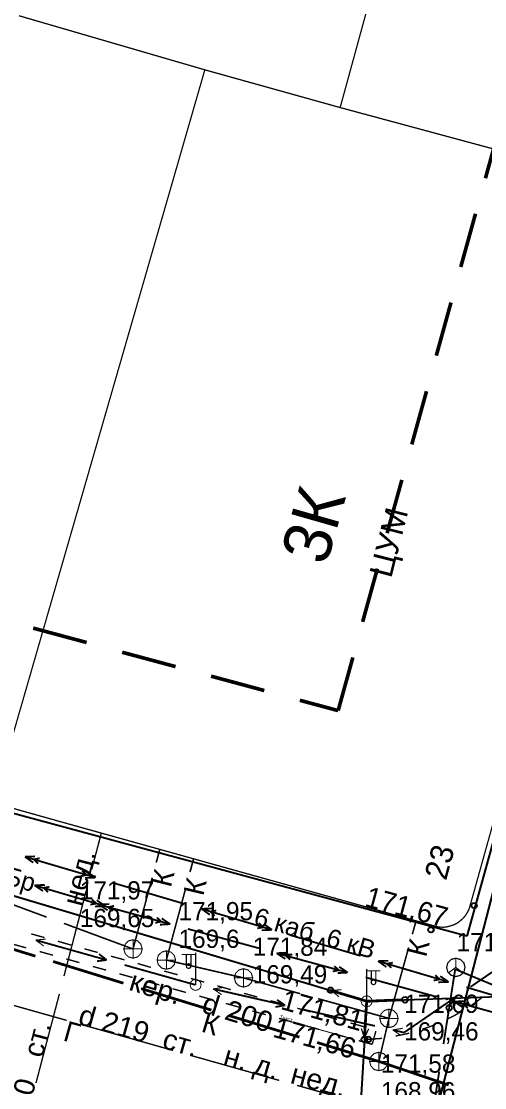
# Model space of a CAD drawing. Extents: x -2634 to -2115, y -2142 to -1393.
# Drawn here: x -2491.4 to -2466.2, y -1716 to -1658.1 of the extents above; entities that cross this region are included whole.
import ezdxf

# ---------------------------------------------------------------- set-up
doc = ezdxf.new("R2010")
doc.units = 0
doc.header["$MEASUREMENT"] = 0
for name, color, linetype in [('500_Дополн-Бордюры__п', 7, 'Continuous'), ('500_Дороги-Проезжие_ч', 7, 'Continuous'), ('500_Линии_-Линии_связ', 7, 'Continuous'), ('500_Линии_-ЛЭП_провод', 7, 'Continuous'), ('500_Линии_-Смотровые_', 7, 'Continuous'), ('500_Линии_-Фонари_час', 7, 'Continuous'), ('500_Линии_-Электрокаб', 7, 'Continuous'), ('500_Объект-Опоры', 7, 'Continuous'), ('500_Рельеф-Высотные_о', 7, 'Continuous'), ('500_Строен-Здания', 7, 'Continuous'), ('500_Трубоп-Водопровод', 7, 'Continuous'), ('500_Трубоп-Газопровод', 7, 'Continuous'), ('500_Трубоп-Канализаци', 7, 'Continuous'), ('500_Трубоп-Смотровые_', 7, 'Continuous'), ('Красные_ли-Красные_ли', 7, 'Continuous'), ('Красные_ли-Линии_регу', 7, 'Continuous')]:
    doc.layers.add(name, color=color, linetype=linetype)
doc.styles.add('TARIAL', font='Arial')

msp = doc.modelspace()

# ---------------------------------------------------------------- linework, layer by layer
at = {"layer": '500_Дополн-Бордюры__п', "color": 1, "const_width": 0.075}
for points in [[(-2490.1, -1707.87), (-2490.82, -1707.67)], [(-2491.09, -1708.43), (-2491.81, -1708.23)], [(-2488.65, -1708.28), (-2489.37, -1708.07)], [(-2489.64, -1708.83), (-2490.36, -1708.63)], [(-2487.21, -1708.68), (-2487.93, -1708.48)], [(-2485.76, -1709.08), (-2486.49, -1708.88)], [(-2488.2, -1709.23), (-2488.92, -1709.03)], [(-2486.75, -1709.64), (-2487.47, -1709.44)], [(-2484.32, -1709.49), (-2485.04, -1709.28)], [(-2485.31, -1710.04), (-2486.03, -1709.84)], [(-2482.87, -1709.89), (-2483.6, -1709.69)], [(-2481.43, -1710.29), (-2482.15, -1710.09)], [(-2483.86, -1710.44), (-2484.58, -1710.24)], [(-2482.42, -1710.85), (-2483.14, -1710.65)], [(-2479.98, -1710.7), (-2480.71, -1710.49)], [(-2480.97, -1711.25), (-2481.69, -1711.05)], [(-2478.54, -1711.1), (-2479.26, -1710.9)], [(-2466.65, -1711.37), (-2466.28, -1711.09)], [(-2479.53, -1711.65), (-2480.25, -1711.45)], [(-2477.09, -1711.5), (-2477.82, -1711.3)], [(-2475.65, -1711.91), (-2476.37, -1711.71)], [(-2466.89, -1711.53), (-2466.65, -1711.37)], [(-2478.08, -1712.06), (-2478.81, -1711.86)], [(-2476.64, -1712.46), (-2477.36, -1712.26)], [(-2474.21, -1712.31), (-2474.93, -1712.11)], [(-2468.19, -1712.28), (-2467.84, -1712.11)], [(-2467.84, -1712.11), (-2467.53, -1711.93)], [(-2475.19, -1712.86), (-2475.92, -1712.66)], [(-2472.76, -1712.71), (-2473.48, -1712.51)], [(-2472.3, -1713.67), (-2472.1, -1712.95)], [(-2469.58, -1712.85), (-2469.11, -1712.69)], [(-2469.11, -1712.69), (-2468.87, -1712.59)], [(-2473.75, -1713.27), (-2474.47, -1713.07)], [(-2472.3, -1713.67), (-2473.03, -1713.47)], [(-2472.51, -1713.4), (-2471.82, -1713.35)], [(-2471.82, -1713.35), (-2471.77, -1713.34)], [(-2471.03, -1713.22), (-2470.44, -1713.1)], [(-2470.44, -1713.1), (-2470.29, -1713.06)]]:
    msp.add_lwpolyline(points, dxfattribs=at)
at = {"layer": '500_Линии_-Линии_связ', "color": 6}
for points in [[(-2510.79, -1699.92), (-2472.6, -1711.33)], [(-2474.22, -1738.23), (-2464.34, -1700.01)], [(-2472.6, -1711.33), (-2437.24, -1710.07)], [(-2472.6, -1711.33), (-2474.22, -1738.23)]]:
    msp.add_lwpolyline(points, dxfattribs=at)
at = {"layer": '500_Линии_-Линии_связ', "color": 0}
for points, const_width in [([(-2468.43, -1713.66), (-2467.81, -1709.71)], 0.1), ([(-2467.79, -1709.59), (-2467.91, -1710.33)], 0.1), ([(-2467.79, -1709.59), (-2464.1, -1711.13)], 0.1), ([(-2472.65, -1711.31), (-2474.57, -1710.74)], 0.15), ([(-2472.6, -1711.33), (-2470.6, -1711.25)], 0.15), ([(-2472.6, -1711.33), (-2472.72, -1713.32)], 0.15), ([(-2469.28, -1719.1), (-2468.66, -1715.15)], 0.1)]:
    msp.add_lwpolyline(points, dxfattribs=dict(at, const_width=const_width))
for points in [[(-2474.61, -1710.88), (-2474.68, -1710.84), (-2474.71, -1710.77), (-2474.71, -1710.7), (-2474.67, -1710.63), (-2474.6, -1710.59), (-2474.52, -1710.59), (-2474.46, -1710.64), (-2474.42, -1710.7), (-2474.42, -1710.78), (-2474.46, -1710.85), (-2474.53, -1710.88)], [(-2470.52, -1711.09), (-2470.45, -1711.11), (-2470.39, -1711.17), (-2470.37, -1711.25), (-2470.38, -1711.33), (-2470.44, -1711.39), (-2470.51, -1711.41), (-2470.59, -1711.39), (-2470.64, -1711.34), (-2470.67, -1711.26), (-2470.65, -1711.17), (-2470.6, -1711.11)], [(-2472.57, -1713.42), (-2472.59, -1713.49), (-2472.66, -1713.54), (-2472.74, -1713.56), (-2472.82, -1713.53), (-2472.87, -1713.48), (-2472.89, -1713.4), (-2472.86, -1713.33), (-2472.8, -1713.27), (-2472.72, -1713.26), (-2472.64, -1713.28), (-2472.58, -1713.34)]]:
    msp.add_lwpolyline(points, close=True, dxfattribs=at)
at = {"layer": '500_Линии_-Линии_связ', "color": 0, "const_width": 0.1}
msp.add_lwpolyline([(-2468.27, -1711.66), (-2468.24, -1711.59), (-2468.17, -1711.55), (-2468.1, -1711.54), (-2468.02, -1711.57), (-2467.98, -1711.63), (-2467.97, -1711.71), (-2468, -1711.78), (-2468.06, -1711.83), (-2468.14, -1711.84), (-2468.21, -1711.8), (-2468.26, -1711.74)], close=True, dxfattribs=at)
at = {"layer": '500_Линии_-ЛЭП_провод', "color": 253}
msp.add_line((-2510.79, -1699.92), (-2472.6, -1711.33), dxfattribs=at)
at = {"layer": '500_Линии_-ЛЭП_провод', "color": 253, "const_width": 0.07}
for points in [[(-2464.34, -1700.01), (-2474.22, -1738.23)], [(-2472.6, -1711.33), (-2474.22, -1738.23)]]:
    msp.add_lwpolyline(points, dxfattribs=at)
at = {"layer": '500_Линии_-ЛЭП_провод', "color": 0}
for points, const_width in [([(-2473.98, -1710.7), (-2474.52, -1710.75)], 0.06), ([(-2472.6, -1711.33), (-2474.52, -1710.75)], 0.06), ([(-2474.1, -1711.09), (-2474.52, -1710.75)], 0.06), ([(-2472.6, -1711.33), (-2472.72, -1713.32)], 0.065), ([(-2472.89, -1712.81), (-2472.72, -1713.32)], 0.065), ([(-2472.49, -1712.83), (-2472.72, -1713.32)], 0.065)]:
    msp.add_lwpolyline(points, dxfattribs=dict(at, const_width=const_width))
at = {"layer": '500_Линии_-Смотровые_', "color": 0, "const_width": 0.07}
for points in [[(-2467.76, -1708.99), (-2467.51, -1709.06), (-2467.32, -1709.24), (-2467.26, -1709.49), (-2467.32, -1709.74), (-2467.51, -1709.92), (-2467.76, -1709.99), (-2468.01, -1709.92), (-2468.19, -1709.74), (-2468.26, -1709.49), (-2468.19, -1709.24), (-2468.01, -1709.06)], [(-2467.76, -1709.44), (-2467.76, -1709.44), (-2467.76, -1709.44), (-2467.76, -1709.44), (-2467.76, -1709.44), (-2467.76, -1709.44), (-2467.76, -1709.44), (-2467.76, -1709.44), (-2467.76, -1709.44), (-2467.76, -1709.44), (-2467.76, -1709.44), (-2467.76, -1709.44)]]:
    msp.add_lwpolyline(points, close=True, dxfattribs=at)
at = {"layer": '500_Линии_-Смотровые_', "color": 0, "const_width": 0.065}
for points in [[(-2468.16, -1709.79), (-2467.76, -1709.49)], [(-2467.76, -1708.99), (-2467.76, -1709.49)], [(-2467.76, -1709.49), (-2467.36, -1709.79)]]:
    msp.add_lwpolyline(points, dxfattribs=at)
at = {"layer": '500_Линии_-Фонари_час', "color": 0, "const_width": 0.065}
for points in [[(-2482.64, -1708.79), (-2481.89, -1708.79)], [(-2482.39, -1709.44), (-2482.39, -1708.79)], [(-2482.14, -1709.44), (-2482.14, -1708.79)], [(-2481.89, -1710.44), (-2481.89, -1708.69)], [(-2482.39, -1709.42), (-2482.39, -1709.29)], [(-2482.39, -1709.42), (-2482.39, -1709.29)], [(-2482.14, -1709.42), (-2482.14, -1709.29)], [(-2482.14, -1709.39), (-2482.14, -1709.39)], [(-2472.6, -1711.33), (-2472.6, -1709.58)], [(-2471.85, -1709.68), (-2472.6, -1709.68)], [(-2472.35, -1710.33), (-2472.35, -1709.68)], [(-2472.1, -1710.33), (-2472.1, -1709.68)], [(-2472.35, -1710.3), (-2472.35, -1710.18)], [(-2472.35, -1710.28), (-2472.35, -1710.28)], [(-2472.1, -1710.3), (-2472.1, -1710.18)], [(-2472.1, -1710.3), (-2472.1, -1710.18)]]:
    msp.add_lwpolyline(points, dxfattribs=at)
at = {"layer": '500_Линии_-Фонари_час', "color": 0, "const_width": 0.07}
for points in [[(-2482.39, -1709.42), (-2482.38, -1709.35), (-2482.33, -1709.31), (-2482.27, -1709.29), (-2482.21, -1709.31), (-2482.16, -1709.35), (-2482.14, -1709.42), (-2482.16, -1709.48), (-2482.21, -1709.53), (-2482.27, -1709.54), (-2482.33, -1709.53), (-2482.38, -1709.48)], [(-2472.35, -1710.3), (-2472.34, -1710.24), (-2472.29, -1710.19), (-2472.23, -1710.18), (-2472.17, -1710.19), (-2472.12, -1710.24), (-2472.1, -1710.3), (-2472.12, -1710.36), (-2472.17, -1710.41), (-2472.23, -1710.43), (-2472.29, -1710.41), (-2472.34, -1710.36)]]:
    msp.add_lwpolyline(points, close=True, dxfattribs=at)
at = {"layer": '500_Линии_-Электрокаб', "color": 12, "const_width": 0.1}
for points in [[(-2491.16, -1703.48), (-2490.61, -1703.46)], [(-2491.16, -1703.48), (-2487.33, -1704.61)], [(-2491.16, -1703.48), (-2490.71, -1703.8)], [(-2490.68, -1703.62), (-2490.44, -1703.85)], [(-2490.67, -1703.62), (-2490.36, -1703.56)], [(-2488.05, -1704.24), (-2487.81, -1704.47)], [(-2487.78, -1704.3), (-2487.33, -1704.61)], [(-2488.13, -1704.53), (-2487.81, -1704.47)], [(-2487.89, -1704.63), (-2487.33, -1704.61)], [(-2486.37, -1704.9), (-2482.53, -1706.03)], [(-2490.64, -1705.03), (-2490.08, -1705.01)], [(-2490.64, -1705.03), (-2486.8, -1706.16)], [(-2490.64, -1705.03), (-2490.18, -1705.34)], [(-2490.15, -1705.17), (-2489.83, -1705.11)], [(-2490.15, -1705.17), (-2489.91, -1705.4)], [(-2487.61, -1706.08), (-2487.28, -1706.02)], [(-2487.53, -1705.79), (-2487.28, -1706.02)], [(-2487.26, -1705.84), (-2486.8, -1706.16)], [(-2487.13, -1706.08), (-2486.58, -1706.05)], [(-2487.36, -1706.18), (-2486.8, -1706.16)], [(-2487.13, -1706.08), (-2483.27, -1707.14)], [(-2487.13, -1706.08), (-2486.67, -1706.39)], [(-2486.64, -1706.22), (-2486.32, -1706.15)], [(-2486.64, -1706.22), (-2486.4, -1706.44)], [(-2481.57, -1706.31), (-2481.02, -1706.29)], [(-2481.57, -1706.31), (-2477.74, -1707.45)], [(-2481.57, -1706.31), (-2481.12, -1706.63)], [(-2481.09, -1706.46), (-2480.85, -1706.69)], [(-2481.08, -1706.46), (-2480.77, -1706.4)], [(-2484.08, -1707.07), (-2483.76, -1707)], [(-2484, -1706.78), (-2483.76, -1707)], [(-2483.83, -1707.17), (-2483.27, -1707.14)], [(-2483.73, -1706.83), (-2483.27, -1707.14)], [(-2478.46, -1707.08), (-2478.22, -1707.31)], [(-2478.19, -1707.13), (-2477.74, -1707.45)], [(-2482.31, -1707.4), (-2478.45, -1708.45)], [(-2478.54, -1707.37), (-2478.22, -1707.31)], [(-2478.3, -1707.47), (-2477.74, -1707.45)], [(-2476.78, -1707.73), (-2472.94, -1708.86)], [(-2477.49, -1708.72), (-2476.93, -1708.69)], [(-2477.49, -1708.72), (-2473.63, -1709.77)], [(-2477.49, -1708.72), (-2477.02, -1709.03)], [(-2477, -1708.85), (-2476.75, -1709.07)], [(-2476.99, -1708.85), (-2476.68, -1708.78)], [(-2474.36, -1709.42), (-2474.11, -1709.64)], [(-2474.09, -1709.46), (-2473.63, -1709.77)], [(-2471.98, -1709.15), (-2471.43, -1709.13)], [(-2471.98, -1709.15), (-2468.15, -1710.28)], [(-2471.98, -1709.15), (-2471.53, -1709.47)], [(-2471.5, -1709.29), (-2471.26, -1709.52)], [(-2471.49, -1709.29), (-2471.18, -1709.23)], [(-2474.44, -1709.71), (-2474.11, -1709.64)], [(-2474.18, -1709.8), (-2473.63, -1709.77)], [(-2472.66, -1710.03), (-2468.8, -1711.09)], [(-2468.87, -1709.91), (-2468.63, -1710.14)], [(-2468.6, -1709.97), (-2468.15, -1710.28)], [(-2468.96, -1710.2), (-2468.63, -1710.14)], [(-2468.71, -1710.3), (-2468.15, -1710.28)], [(-2467.19, -1710.57), (-2463.35, -1711.7)], [(-2467.84, -1711.35), (-2467.28, -1711.32)], [(-2467.84, -1711.35), (-2463.98, -1712.41)], [(-2467.84, -1711.35), (-2467.38, -1711.66)], [(-2467.35, -1711.49), (-2467.03, -1711.42)], [(-2467.35, -1711.49), (-2467.11, -1711.71)]]:
    msp.add_lwpolyline(points, dxfattribs=at)
at = {"layer": '500_Линии_-Электрокаб', "color": 1}
for points, const_width in [([(-2486.17, -1706.35), (-2486.64, -1706.21)], 0.06), ([(-2490.57, -1708.01), (-2486.72, -1709.09)], 0.1), ([(-2490.57, -1708.01), (-2490.03, -1707.95)], 0.06), ([(-2490.57, -1708.01), (-2490.14, -1708.33)], 0.06), ([(-2466.96, -1710.55), (-2463.66, -1708.29)], 0.1), ([(-2487.14, -1708.76), (-2486.72, -1709.09)], 0.1), ([(-2487.25, -1709.15), (-2486.72, -1709.09)], 0.1), ([(-2485.75, -1709.36), (-2481.9, -1710.44)], 0.1), ([(-2480.93, -1710.66), (-2477.03, -1711.55)], 0.1), ([(-2480.93, -1710.66), (-2480.4, -1710.58)], 0.06), ([(-2480.93, -1710.66), (-2480.48, -1710.97)], 0.06), ([(-2477.47, -1711.25), (-2477.03, -1711.55)], 0.1), ([(-2470.57, -1713.03), (-2467.79, -1711.12)], 0.1), ([(-2468.31, -1711.23), (-2467.79, -1711.12)], 0.1), ([(-2468.09, -1711.56), (-2467.79, -1711.12)], 0.1), ([(-2477.56, -1711.64), (-2477.03, -1711.55)], 0.1), ([(-2476.05, -1711.78), (-2472.15, -1712.67)], 0.1), ([(-2471.18, -1712.89), (-2470.57, -1713.03)], 0.1), ([(-2471.18, -1712.89), (-2470.65, -1712.8)], 0.06), ([(-2471.18, -1712.89), (-2470.74, -1713.19)], 0.06)]:
    msp.add_lwpolyline(points, dxfattribs=dict(at, const_width=const_width))
at = {"layer": '500_Объект-Опоры', "color": 1, "const_width": 0.05}
for points in [[(-2481.89, -1710.14), (-2481.74, -1710.18), (-2481.63, -1710.29), (-2481.59, -1710.44), (-2481.63, -1710.59), (-2481.74, -1710.7), (-2481.89, -1710.74), (-2482.04, -1710.7), (-2482.15, -1710.59), (-2482.19, -1710.44), (-2482.15, -1710.29), (-2482.04, -1710.18)], [(-2472.6, -1711.03), (-2472.45, -1711.07), (-2472.34, -1711.18), (-2472.3, -1711.33), (-2472.34, -1711.48), (-2472.45, -1711.59), (-2472.6, -1711.63), (-2472.75, -1711.59), (-2472.86, -1711.48), (-2472.9, -1711.33), (-2472.86, -1711.18), (-2472.75, -1711.07)]]:
    msp.add_lwpolyline(points, close=True, dxfattribs=at)
at = {"layer": '500_Рельеф-Высотные_о', "color": 0}
for points in [[(-2466.76, -1705.98), (-2466.68, -1706), (-2466.63, -1706.06), (-2466.61, -1706.13), (-2466.63, -1706.21), (-2466.68, -1706.26), (-2466.76, -1706.28), (-2466.83, -1706.26), (-2466.89, -1706.21), (-2466.91, -1706.13), (-2466.89, -1706.06), (-2466.83, -1706)], [(-2469.11, -1707.3), (-2469.03, -1707.32), (-2468.98, -1707.37), (-2468.96, -1707.45), (-2468.98, -1707.52), (-2469.03, -1707.58), (-2469.11, -1707.6), (-2469.18, -1707.58), (-2469.24, -1707.52), (-2469.26, -1707.45), (-2469.24, -1707.37), (-2469.18, -1707.32)], [(-2472.51, -1713.25), (-2472.44, -1713.27), (-2472.38, -1713.33), (-2472.36, -1713.4), (-2472.38, -1713.48), (-2472.44, -1713.53), (-2472.51, -1713.55), (-2472.59, -1713.53), (-2472.64, -1713.48), (-2472.66, -1713.4), (-2472.64, -1713.33), (-2472.59, -1713.27)]]:
    msp.add_lwpolyline(points, close=True, dxfattribs=at)
at = {"layer": '500_Рельеф-Высотные_о', "color": 0, "const_width": 0.05}
msp.add_lwpolyline([(-2477.35, -1712.26), (-2473.3, -1713.39)], dxfattribs=at)
at = {"layer": '500_Строен-Здания', "color": 0, "const_width": 0.07}
for points in [[(-2470.51, -1649.88), (-2474.04, -1662.78), (-2481.39, -1660.73), (-2491.49, -1657.79)], [(-2470.51, -1649.88), (-2474.04, -1662.78), (-2456.22, -1667.59), (-2455.19, -1663.87), (-2453.53, -1657.9)], [(-2456.22, -1667.59), (-2474.04, -1662.78), (-2481.39, -1660.73), (-2492.88, -1700.55), (-2488.89, -1701.67), (-2468.85, -1707.26), (-2468.65, -1707.3), (-2468.45, -1707.31), (-2468.25, -1707.29), (-2468.06, -1707.24), (-2467.87, -1707.18), (-2467.69, -1707.09), (-2467.53, -1706.97), (-2467.38, -1706.84), (-2467.25, -1706.69), (-2467.14, -1706.52), (-2467.05, -1706.34), (-2467.01, -1706.23), (-2462.38, -1689.65)]]:
    msp.add_lwpolyline(points, dxfattribs=at)
at = {"layer": '500_Трубоп-Водопровод', "color": 94, "const_width": 0.075}
for points in [[(-2487.53, -1704.16), (-2487.01, -1702.19)], [(-2487.01, -1702.19), (-2487.2, -1702.92)], [(-2489.04, -1709.96), (-2487.78, -1705.13)], [(-2490.56, -1715.77), (-2489.29, -1710.93)]]:
    msp.add_lwpolyline(points, dxfattribs=at)
at = {"layer": '500_Трубоп-Газопровод', "color": 5, "const_width": 0.075}
for points in [[(-2493.71, -1711.01), (-2488.89, -1712.37)], [(-2487.93, -1712.64), (-2483.12, -1714)], [(-2482.16, -1714.27), (-2477.35, -1715.63)], [(-2476.38, -1715.9), (-2471.57, -1717.26)]]:
    msp.add_lwpolyline(points, dxfattribs=at)
at = {"layer": '500_Трубоп-Канализаци', "color": 34}
for points, const_width in [([(-2483.84, -1703.08), (-2484.03, -1703.8)], 0.085), ([(-2483.99, -1703.66), (-2483.84, -1703.08)], 0.085), ([(-2482, -1703.59), (-2482.2, -1704.31)], 0.085), ([(-2482.18, -1704.27), (-2482, -1703.59)], 0.085), ([(-2485.29, -1708.49), (-2484.25, -1704.62)], 0.085), ([(-2483.48, -1709.09), (-2482.44, -1705.23)], 0.085), ([(-2489.98, -1706.76), (-2492.25, -1705.92)], 0.085), ([(-2485.29, -1708.49), (-2489.04, -1707.1)], 0.085), ([(-2469.92, -1706.96), (-2470.12, -1707.69)], 0.085), ([(-2470.05, -1707.45), (-2469.92, -1706.96)], 0.085), ([(-2494.41, -1707.7), (-2490.59, -1708.88)], 0.15), ([(-2471.39, -1712.26), (-2470.32, -1708.41)], 0.085), ([(-2489.63, -1709.17), (-2485.81, -1710.35)], 0.15), ([(-2483.48, -1709.09), (-2482.75, -1709.26)], 0.085), ([(-2479.29, -1710.06), (-2483.19, -1709.16)], 0.085), ([(-2476.21, -1710.92), (-2479.29, -1710.06)], 0.085), ([(-2479.29, -1710.06), (-2478.57, -1710.26)], 0.085), ([(-2484.85, -1710.64), (-2481.03, -1711.81)], 0.15), ([(-2471.39, -1712.26), (-2475.24, -1711.19)], 0.085), ([(-2480.07, -1712.11), (-2476.25, -1713.28)], 0.15), ([(-2471.94, -1714.6), (-2471.39, -1712.26)], 0.085), ([(-2471.39, -1712.26), (-2471.56, -1712.99)], 0.085), ([(-2475.29, -1713.57), (-2471.94, -1714.6)], 0.15), ([(-2471.94, -1714.6), (-2468.15, -1715.88)], 0.15)]:
    msp.add_lwpolyline(points, dxfattribs=dict(at, const_width=const_width))
at = {"layer": '500_Трубоп-Канализаци', "color": 32, "const_width": 0.15}
msp.add_lwpolyline([(-2471.94, -1714.6), (-2472.66, -1714.38)], dxfattribs=at)
at = {"layer": '500_Трубоп-Смотровые_', "color": 0, "const_width": 0.06}
for points in [[(-2485.29, -1707.99), (-2485.04, -1708.05), (-2484.86, -1708.24), (-2484.79, -1708.49), (-2484.86, -1708.74), (-2485.04, -1708.92), (-2485.29, -1708.99), (-2485.54, -1708.92), (-2485.72, -1708.74), (-2485.79, -1708.49), (-2485.72, -1708.24), (-2485.54, -1708.05)], [(-2483.48, -1708.59), (-2483.23, -1708.66), (-2483.05, -1708.84), (-2482.98, -1709.09), (-2483.05, -1709.34), (-2483.23, -1709.53), (-2483.48, -1709.59), (-2483.73, -1709.53), (-2483.92, -1709.34), (-2483.98, -1709.09), (-2483.92, -1708.84), (-2483.73, -1708.66)], [(-2479.29, -1709.56), (-2479.04, -1709.63), (-2478.86, -1709.81), (-2478.79, -1710.06), (-2478.86, -1710.31), (-2479.04, -1710.49), (-2479.29, -1710.56), (-2479.54, -1710.49), (-2479.72, -1710.31), (-2479.79, -1710.06), (-2479.72, -1709.81), (-2479.54, -1709.63)], [(-2471.39, -1711.76), (-2471.14, -1711.83), (-2470.96, -1712.01), (-2470.89, -1712.26), (-2470.96, -1712.51), (-2471.14, -1712.7), (-2471.39, -1712.76), (-2471.64, -1712.7), (-2471.82, -1712.51), (-2471.89, -1712.26), (-2471.82, -1712.01), (-2471.64, -1711.83)], [(-2471.94, -1714.1), (-2471.69, -1714.17), (-2471.51, -1714.35), (-2471.44, -1714.6), (-2471.51, -1714.85), (-2471.69, -1715.04), (-2471.94, -1715.1), (-2472.19, -1715.04), (-2472.37, -1714.85), (-2472.44, -1714.6), (-2472.37, -1714.35), (-2472.19, -1714.17)]]:
    msp.add_lwpolyline(points, close=True, dxfattribs=at)
at = {"layer": '500_Трубоп-Смотровые_', "color": 0, "const_width": 0.055}
for points in [[(-2485.29, -1708.99), (-2485.29, -1707.99)], [(-2485.79, -1708.49), (-2484.79, -1708.49)], [(-2483.48, -1709.59), (-2483.48, -1708.59)], [(-2483.98, -1709.09), (-2482.98, -1709.09)], [(-2479.79, -1710.06), (-2478.79, -1710.06)], [(-2479.29, -1710.56), (-2479.29, -1709.56)], [(-2471.39, -1712.76), (-2471.39, -1711.76)], [(-2471.89, -1712.26), (-2470.89, -1712.26)], [(-2471.94, -1715.1), (-2471.94, -1714.1)], [(-2472.44, -1714.6), (-2471.44, -1714.6)]]:
    msp.add_lwpolyline(points, dxfattribs=at)
at = {"layer": 'Красные_ли-Красные_ли', "color": 12}
for p, q in [((-2421.6, -1543.03), (-2467.16, -1707.79)), ((-2467.16, -1707.79), (-2548.646, -1685.757))]:
    msp.add_line(p, q, dxfattribs=at)
at = {"layer": 'Красные_ли-Линии_регу', "color": 0, "const_width": 0.2}
for points in [[(-2466.15, -1666.62), (-2465.35, -1663.73)], [(-2467.49, -1671.44), (-2466.69, -1668.55)], [(-2468.82, -1676.26), (-2468.02, -1673.37)], [(-2470.15, -1681.08), (-2469.35, -1678.19)], [(-2471.49, -1685.9), (-2470.69, -1683.01)], [(-2472.82, -1690.72), (-2472.02, -1687.83)], [(-2490.71, -1691.06), (-2487.81, -1691.84)], [(-2485.88, -1692.37), (-2482.98, -1693.15)], [(-2474.15, -1695.54), (-2473.35, -1692.65)], [(-2481.05, -1693.67), (-2478.16, -1694.45)], [(-2476.23, -1694.98), (-2474.15, -1695.54)]]:
    msp.add_lwpolyline(points, dxfattribs=at)

# ---------------------------------------------------------------- texts
at = {"layer": '500_Дороги-Проезжие_ч', "color": 0}
msp.add_text('Бр', height=0.99, rotation=343.64, dxfattribs=at).set_placement((-2492.3, -1704.95))
at = {"layer": '500_Линии_-Смотровые_', "color": 0}
msp.add_text('171,62', height=0.99, dxfattribs=at).set_placement((-2467.72, -1708.61))
at = {"layer": '500_Линии_-Электрокаб', "color": 0, "style": 'TARIAL'}
msp.add_text('6 каб  6 кВ', height=0.99, rotation=343.95, dxfattribs=at).set_placement((-2478.8, -1707.17))
at = {"layer": '500_Рельеф-Высотные_о', "color": 214}
for s, rotation, p in [('171,67', 344.8, (-2472.76, -1706.15)), ('171,81', 344.4, (-2477.33, -1711.74)), ('171,66', 344.4, (-2477.75, -1713.25))]:
    msp.add_text(s, height=1.11, rotation=rotation, dxfattribs=at).set_placement(p)
at = {"layer": '500_Рельеф-Высотные_о', "color": 0, "style": 'TARIAL'}
msp.add_text('Текст', height=0.2, rotation=344.4, dxfattribs=at).set_placement((-2477.35, -1712.26))
at = {"layer": '500_Строен-Здания', "color": 5}
msp.add_text('3К', height=2.59, rotation=74.05, dxfattribs=at).set_placement((-2474.8, -1687.71))
at = {"layer": '500_Строен-Здания', "color": 5, "style": 'TARIAL'}
msp.add_text(' ЦУМ', height=1.23, rotation=75.7, dxfattribs=at).set_placement((-2471.39, -1688.85))
at = {"layer": '500_Строен-Здания', "color": 214}
msp.add_text('23', height=1.23, rotation=74.93, dxfattribs=at).set_placement((-2468.29, -1704.81))
at = {"layer": '500_Трубоп-Водопровод', "color": 94, "style": 'TARIAL'}
for s, rotation, p in [('нед. ', 75.37, (-2488.07, -1706.23)), ('d 50   ст.', 75.4, (-2491.3, -1718.62))]:
    msp.add_text(s, height=1.11, rotation=rotation, dxfattribs=at).set_placement(p)
at = {"layer": '500_Трубоп-Газопровод', "color": 5, "style": 'TARIAL'}
for s, rotation, p in [('d 219  ст.', 344.15, (-2488.33, -1712.56)), ('н. д.', 344.05, (-2480.46, -1714.77)), ('нед.', 344.83, (-2476.81, -1715.76))]:
    msp.add_text(s, height=1.11, rotation=rotation, dxfattribs=at).set_placement(p)
at = {"layer": '500_Трубоп-Газопровод', "color": 5}
msp.add_text('Г', height=1.11, rotation=344.36, dxfattribs=at).set_placement((-2489.14, -1713.45))
at = {"layer": '500_Трубоп-Канализаци', "color": 14}
for rotation, p in [(75.96, (-2483.24, -1705.19)), (76.68, (-2481.48, -1705.65)), (75.76, (-2469.38, -1708.98)), (343.17, (-2481.64, -1712.96))]:
    msp.add_text('К', height=1.11, rotation=rotation, dxfattribs=at).set_placement(p)
at = {"layer": '500_Трубоп-Канализаци', "color": 14, "style": 'TARIAL'}
msp.add_text('кер.   d 200 ', height=1.11, rotation=342.94, dxfattribs=at).set_placement((-2485.57, -1710.7))
at = {"layer": '500_Трубоп-Смотровые_', "color": 5}
for s, p in [('171,97', (-2488.18, -1705.8)), ('171,95', (-2482.82, -1706.93)), ('169,65', (-2488.18, -1707.3)), ('169,6', (-2482.82, -1708.43)), ('171,84', (-2478.79, -1708.86)), ('169,49', (-2478.79, -1710.36)), ('171,69', (-2470.57, -1711.96)), ('169,46', (-2470.57, -1713.46)), ('171,58', (-2471.83, -1715.21)), ('168,96', (-2471.83, -1716.71))]:
    msp.add_text(s, height=0.99, dxfattribs=at).set_placement(p)

doc.saveas('drawing.dxf')
